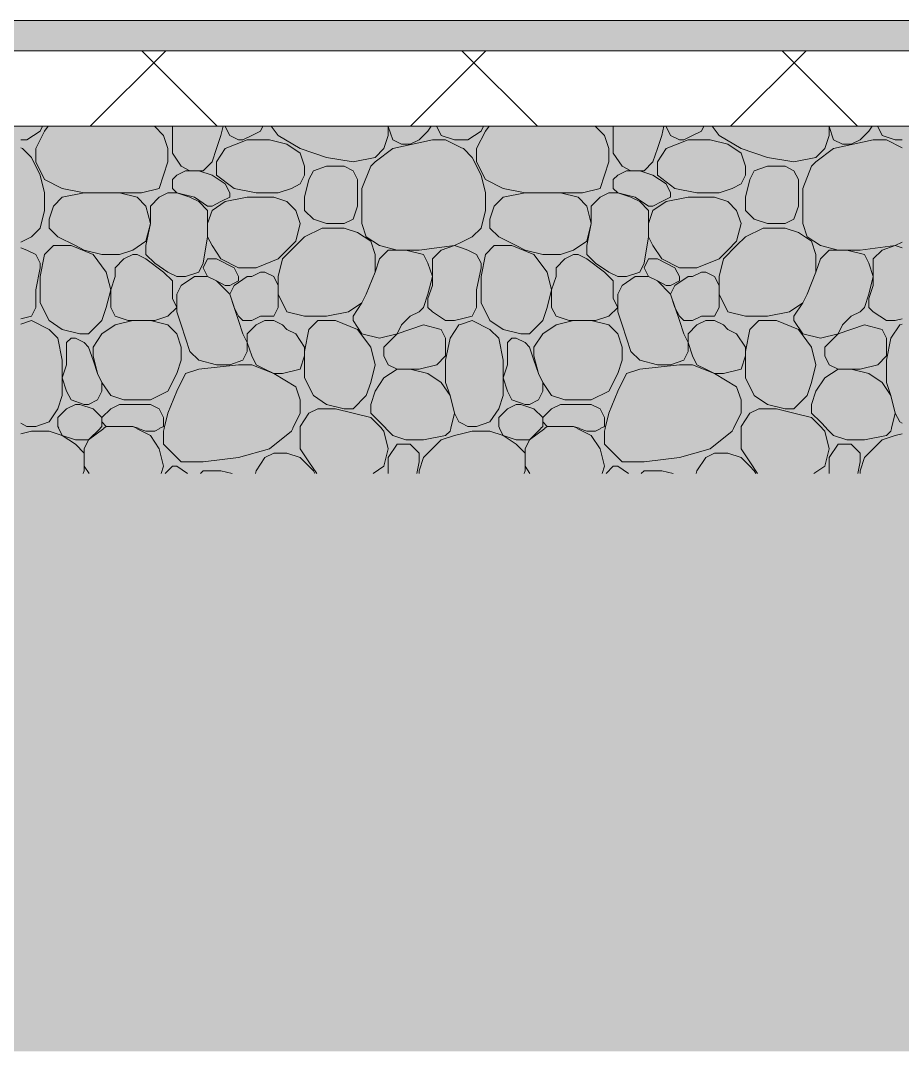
# Model space of a CAD drawing. Header units: metres. Extents: x -0.64 to 0.89, y -0.01 to 0.61.
# Drawn here: x 0.3073 to 0.31899, y 0.44619 to 0.45985 of the extents above; entities that cross this region are included whole.
import ezdxf
from ezdxf.xclip import XClip

# ---------------------------------------------------------------- set-up
doc = ezdxf.new("R2010")
doc.units = ezdxf.units.M
doc.header["$MEASUREMENT"] = 0
doc.header["$XCLIPFRAME"] = 0
for name, color, linetype in [('011_Stift 1.Grau', 7, 'Continuous'), ('030 Bodenaufbauten', 7, 'Continuous'), ('035 Decken', 7, 'Continuous'), ('035 Decken Bauteilschraffuren', 7, 'Continuous'), ('250 Abbildungen _ Grafiken Bauteilschraffuren', 7, 'Continuous'), ('410 Umgebung Bauteilschraffuren', 7, 'Continuous')]:
    doc.layers.add(name, color=color, linetype=linetype)

# ---------------------------------------------------------------- blocks, each defined once
blk = doc.blocks.new('*X21')
at = {"layer": '250 Abbildungen _ Grafiken Bauteilschraffuren', "color": 251, "linetype": 'Continuous', "lineweight": 13, "ltscale": 1000, "true_color": 0x5f5f5f}
for p, q in [((0.30756, 0.458382), (0.307591, 0.458445)), ((0.307665, 0.458445), (0.307618, 0.458382)), ((0.309195, 0.458324), (0.309074, 0.458445)), ((0.309312, 0.458445), (0.309312, 0.458324)), ((0.309954, 0.458324), (0.309985, 0.458445)), ((0.310014, 0.458445), (0.310013, 0.458441)), ((0.310013, 0.458441), (0.310071, 0.458324)), ((0.310511, 0.458445), (0.31048, 0.458382)), ((0.310622, 0.458445), (0.310713, 0.458324)), ((0.312173, 0.458324), (0.312173, 0.458445)), ((0.312173, 0.458445), (0.312173, 0.458441)), ((0.312173, 0.458441), (0.312232, 0.458265)), ((0.312699, 0.458382), (0.312741, 0.458445)), ((0.312817, 0.458445), (0.312816, 0.458441)), ((0.312816, 0.458441), (0.312874, 0.458324)), ((0.313403, 0.458382), (0.313434, 0.458445)), ((0.313508, 0.458445), (0.313461, 0.458382)), ((0.315038, 0.458324), (0.314917, 0.458445)), ((0.315155, 0.458445), (0.315155, 0.458324)), ((0.315797, 0.458324), (0.315827, 0.458445)), ((0.315857, 0.458445), (0.315856, 0.458441)), ((0.315856, 0.458441), (0.315914, 0.458324)), ((0.316354, 0.458445), (0.316323, 0.458382)), ((0.316465, 0.458445), (0.316556, 0.458324)), ((0.318016, 0.458324), (0.318016, 0.458445)), ((0.318016, 0.458445), (0.318016, 0.458441)), ((0.318016, 0.458441), (0.318075, 0.458265)), ((0.318542, 0.458382), (0.318584, 0.458445)), ((0.31866, 0.458445), (0.318659, 0.458441)), ((0.318659, 0.458441), (0.318717, 0.458324)), ((0.307385, 0.458265), (0.30756, 0.458382)), ((0.307501, 0.458149), (0.307618, 0.458382)), ((0.309253, 0.458149), (0.309195, 0.458324)), ((0.309312, 0.458324), (0.309312, 0.45809)), ((0.309896, 0.458149), (0.309954, 0.458324)), ((0.310071, 0.458324), (0.310188, 0.458265)), ((0.310363, 0.458324), (0.310246, 0.458265)), ((0.31048, 0.458382), (0.310363, 0.458324)), ((0.310713, 0.458324), (0.311005, 0.458149)), ((0.312115, 0.458149), (0.312173, 0.458324)), ((0.312582, 0.458265), (0.312699, 0.458382)), ((0.312874, 0.458324), (0.313049, 0.458265)), ((0.313228, 0.458265), (0.313403, 0.458382)), ((0.313344, 0.458149), (0.313461, 0.458382)), ((0.315096, 0.458149), (0.315038, 0.458324)), ((0.315155, 0.458324), (0.315155, 0.45809)), ((0.315739, 0.458149), (0.315797, 0.458324)), ((0.315914, 0.458324), (0.316031, 0.458265)), ((0.316206, 0.458324), (0.316089, 0.458265)), ((0.316323, 0.458382), (0.316206, 0.458324)), ((0.316556, 0.458324), (0.316848, 0.458149)), ((0.317958, 0.458149), (0.318016, 0.458324)), ((0.318425, 0.458265), (0.318542, 0.458382)), ((0.318717, 0.458324), (0.318892, 0.458265)), ((0.307302, 0.458265), (0.307385, 0.458265)), ((0.307326, 0.458149), (0.307302, 0.458161)), ((0.307443, 0.458032), (0.307326, 0.458149)), ((0.307501, 0.457973), (0.307501, 0.458149)), ((0.309253, 0.457973), (0.309253, 0.458149)), ((0.309837, 0.457973), (0.309896, 0.458149)), ((0.310013, 0.458149), (0.309896, 0.457973)), ((0.310305, 0.458265), (0.310013, 0.458149)), ((0.310246, 0.458265), (0.310188, 0.458265)), ((0.310597, 0.458265), (0.310305, 0.458265)), ((0.31083, 0.458207), (0.310597, 0.458265)), ((0.311005, 0.45809), (0.31083, 0.458207)), ((0.311005, 0.458149), (0.311356, 0.458032)), ((0.311998, 0.457973), (0.312232, 0.458149)), ((0.311998, 0.458032), (0.312115, 0.458149)), ((0.312232, 0.458149), (0.312757, 0.458265)), ((0.312232, 0.458265), (0.312349, 0.458207)), ((0.312349, 0.458207), (0.312465, 0.458207)), ((0.312465, 0.458207), (0.312582, 0.458265)), ((0.312757, 0.458265), (0.312933, 0.458265)), ((0.313142, 0.458161), (0.312933, 0.458265)), ((0.313049, 0.458265), (0.313142, 0.458265)), ((0.313145, 0.458265), (0.313228, 0.458265)), ((0.313169, 0.458149), (0.313145, 0.458161)), ((0.313286, 0.458032), (0.313169, 0.458149)), ((0.313344, 0.457973), (0.313344, 0.458149)), ((0.315096, 0.457973), (0.315096, 0.458149)), ((0.31568, 0.457973), (0.315739, 0.458149)), ((0.315856, 0.458149), (0.315739, 0.457973)), ((0.316148, 0.458265), (0.315856, 0.458149)), ((0.316089, 0.458265), (0.316031, 0.458265)), ((0.31644, 0.458265), (0.316148, 0.458265)), ((0.316673, 0.458207), (0.31644, 0.458265)), ((0.316848, 0.45809), (0.316673, 0.458207)), ((0.316848, 0.458149), (0.317199, 0.458032)), ((0.317841, 0.457973), (0.318075, 0.458149)), ((0.317841, 0.458032), (0.317958, 0.458149)), ((0.318075, 0.458149), (0.3186, 0.458265)), ((0.318075, 0.458265), (0.318192, 0.458207)), ((0.318192, 0.458207), (0.318308, 0.458207)), ((0.318308, 0.458207), (0.318425, 0.458265)), ((0.3186, 0.458265), (0.318776, 0.458265)), ((0.318985, 0.458161), (0.318776, 0.458265)), ((0.318892, 0.458265), (0.318985, 0.458265)), ((0.30756, 0.457798), (0.307443, 0.458032)), ((0.309312, 0.45809), (0.309429, 0.457915)), ((0.311064, 0.457915), (0.311005, 0.45809)), ((0.311356, 0.458032), (0.311706, 0.457973)), ((0.311706, 0.457973), (0.311998, 0.458032)), ((0.313403, 0.457798), (0.313286, 0.458032)), ((0.315155, 0.45809), (0.315272, 0.457915)), ((0.316907, 0.457915), (0.316848, 0.45809)), ((0.317199, 0.458032), (0.317549, 0.457973)), ((0.317549, 0.457973), (0.317841, 0.458032)), ((0.307618, 0.45774), (0.307501, 0.457973)), ((0.309195, 0.457798), (0.309253, 0.457973)), ((0.309429, 0.457915), (0.309545, 0.457857)), ((0.309721, 0.457857), (0.309837, 0.457973)), ((0.309896, 0.457973), (0.309896, 0.457798)), ((0.311064, 0.457798), (0.311064, 0.457915)), ((0.311356, 0.457915), (0.311181, 0.457857)), ((0.311589, 0.457915), (0.311356, 0.457915)), ((0.311706, 0.457857), (0.311589, 0.457915)), ((0.311823, 0.457623), (0.31194, 0.457915)), ((0.31194, 0.457915), (0.311998, 0.457973)), ((0.313461, 0.45774), (0.313344, 0.457973)), ((0.315038, 0.457798), (0.315096, 0.457973)), ((0.315272, 0.457915), (0.315388, 0.457857)), ((0.315564, 0.457857), (0.31568, 0.457973)), ((0.315739, 0.457973), (0.315739, 0.457798)), ((0.316907, 0.457798), (0.316907, 0.457915)), ((0.317199, 0.457915), (0.317024, 0.457857)), ((0.317432, 0.457915), (0.317199, 0.457915)), ((0.317549, 0.457857), (0.317432, 0.457915)), ((0.317666, 0.457623), (0.317783, 0.457915)), ((0.317783, 0.457915), (0.317841, 0.457973)), ((0.307618, 0.457565), (0.30756, 0.457798)), ((0.307852, 0.457623), (0.307618, 0.45774)), ((0.309137, 0.457623), (0.309195, 0.457798)), ((0.309312, 0.45774), (0.30937, 0.457798)), ((0.309312, 0.457623), (0.309312, 0.45774)), ((0.30937, 0.457798), (0.309487, 0.457857)), ((0.309487, 0.457857), (0.309662, 0.457857)), ((0.309545, 0.457857), (0.309721, 0.457857)), ((0.309662, 0.457857), (0.309837, 0.457798)), ((0.309837, 0.457798), (0.310013, 0.457681)), ((0.309896, 0.457798), (0.310129, 0.457623)), ((0.311005, 0.457681), (0.311064, 0.457798)), ((0.311064, 0.457506), (0.311122, 0.45774)), ((0.311122, 0.45774), (0.311181, 0.457857)), ((0.311765, 0.45774), (0.311706, 0.457857)), ((0.311765, 0.457389), (0.311765, 0.45774)), ((0.313461, 0.457565), (0.313403, 0.457798)), ((0.313695, 0.457623), (0.313461, 0.45774)), ((0.31498, 0.457623), (0.315038, 0.457798)), ((0.315155, 0.45774), (0.315213, 0.457798)), ((0.315155, 0.457623), (0.315155, 0.45774)), ((0.315213, 0.457798), (0.31533, 0.457857)), ((0.31533, 0.457857), (0.315505, 0.457857)), ((0.315388, 0.457857), (0.315564, 0.457857)), ((0.315505, 0.457857), (0.31568, 0.457798)), ((0.31568, 0.457798), (0.315856, 0.457681)), ((0.315739, 0.457798), (0.315972, 0.457623)), ((0.316848, 0.457681), (0.316907, 0.457798)), ((0.316907, 0.457506), (0.316965, 0.45774)), ((0.316965, 0.45774), (0.317024, 0.457857)), ((0.317608, 0.45774), (0.317549, 0.457857)), ((0.317608, 0.457389), (0.317608, 0.45774)), ((0.308144, 0.457565), (0.307852, 0.457623)), ((0.308903, 0.457565), (0.309137, 0.457623)), ((0.30937, 0.457565), (0.309312, 0.457623)), ((0.310013, 0.457681), (0.310071, 0.457565)), ((0.310129, 0.457623), (0.310421, 0.457565)), ((0.310889, 0.457623), (0.310713, 0.457565)), ((0.311005, 0.457681), (0.310889, 0.457623)), ((0.311823, 0.457389), (0.311823, 0.457623)), ((0.313987, 0.457565), (0.313695, 0.457623)), ((0.314746, 0.457565), (0.31498, 0.457623)), ((0.315213, 0.457565), (0.315155, 0.457623)), ((0.315856, 0.457681), (0.315914, 0.457565)), ((0.315972, 0.457623), (0.316264, 0.457565)), ((0.316732, 0.457623), (0.316556, 0.457565)), ((0.316848, 0.457681), (0.316732, 0.457623)), ((0.317666, 0.457389), (0.317666, 0.457623)), ((0.307618, 0.457331), (0.307618, 0.457565)), ((0.307852, 0.457506), (0.307735, 0.457389)), ((0.308144, 0.457565), (0.307852, 0.457506)), ((0.308494, 0.457565), (0.308144, 0.457565)), ((0.308261, 0.457565), (0.308611, 0.457565)), ((0.308494, 0.457565), (0.308903, 0.457565)), ((0.308611, 0.457565), (0.308845, 0.457506)), ((0.308845, 0.457506), (0.308961, 0.457389)), ((0.309137, 0.457506), (0.30902, 0.457389)), ((0.309253, 0.457565), (0.309137, 0.457506)), ((0.30937, 0.457565), (0.309253, 0.457565)), ((0.309604, 0.457506), (0.30937, 0.457565)), ((0.309545, 0.457506), (0.30937, 0.457565)), ((0.309662, 0.457448), (0.309545, 0.457506)), ((0.309779, 0.457389), (0.309604, 0.457506)), ((0.310071, 0.457506), (0.309954, 0.457448)), ((0.310013, 0.457448), (0.310305, 0.457506)), ((0.310071, 0.457565), (0.310071, 0.457506)), ((0.31048, 0.457506), (0.310305, 0.457506)), ((0.310421, 0.457565), (0.310713, 0.457565)), ((0.31048, 0.457506), (0.310655, 0.457506)), ((0.310655, 0.457506), (0.31083, 0.457448)), ((0.311064, 0.457331), (0.311064, 0.457506)), ((0.313461, 0.457331), (0.313461, 0.457565)), ((0.313695, 0.457506), (0.313578, 0.457389)), ((0.313987, 0.457565), (0.313695, 0.457506)), ((0.314337, 0.457565), (0.313987, 0.457565)), ((0.314104, 0.457565), (0.314454, 0.457565)), ((0.314337, 0.457565), (0.314746, 0.457565)), ((0.314454, 0.457565), (0.314688, 0.457506)), ((0.314688, 0.457506), (0.314804, 0.457389)), ((0.31498, 0.457506), (0.314863, 0.457389)), ((0.315096, 0.457565), (0.31498, 0.457506)), ((0.315213, 0.457565), (0.315096, 0.457565)), ((0.315447, 0.457506), (0.315213, 0.457565)), ((0.315388, 0.457506), (0.315213, 0.457565)), ((0.315505, 0.457448), (0.315388, 0.457506)), ((0.315622, 0.457389), (0.315447, 0.457506)), ((0.315914, 0.457506), (0.315797, 0.457448)), ((0.315856, 0.457448), (0.316148, 0.457506)), ((0.315914, 0.457565), (0.315914, 0.457506)), ((0.316323, 0.457506), (0.316148, 0.457506)), ((0.316264, 0.457565), (0.316556, 0.457565)), ((0.316323, 0.457506), (0.316498, 0.457506)), ((0.316498, 0.457506), (0.316673, 0.457448)), ((0.316907, 0.457331), (0.316907, 0.457506)), ((0.30756, 0.457097), (0.307618, 0.457331)), ((0.307735, 0.457389), (0.307677, 0.457214)), ((0.308961, 0.457389), (0.30902, 0.457156)), ((0.30902, 0.457389), (0.30902, 0.457156)), ((0.309779, 0.457331), (0.309662, 0.457448)), ((0.309837, 0.457389), (0.309779, 0.457389)), ((0.309779, 0.457156), (0.309837, 0.457331)), ((0.309779, 0.457156), (0.309779, 0.457331)), ((0.309837, 0.457331), (0.310013, 0.457448)), ((0.309954, 0.457448), (0.309837, 0.457389)), ((0.31083, 0.457448), (0.310947, 0.457331)), ((0.310947, 0.457331), (0.311005, 0.457156)), ((0.311181, 0.457214), (0.311064, 0.457331)), ((0.311706, 0.457214), (0.311765, 0.457389)), ((0.311823, 0.457156), (0.311823, 0.457389)), ((0.313403, 0.457097), (0.313461, 0.457331)), ((0.313578, 0.457389), (0.31352, 0.457214)), ((0.314804, 0.457389), (0.314863, 0.457156)), ((0.314863, 0.457389), (0.314863, 0.457156)), ((0.315622, 0.457331), (0.315505, 0.457448)), ((0.31568, 0.457389), (0.315622, 0.457389)), ((0.315622, 0.457156), (0.31568, 0.457331)), ((0.315622, 0.457156), (0.315622, 0.457331)), ((0.31568, 0.457331), (0.315856, 0.457448)), ((0.315797, 0.457448), (0.31568, 0.457389)), ((0.316673, 0.457448), (0.31679, 0.457331)), ((0.31679, 0.457331), (0.316848, 0.457156)), ((0.317024, 0.457214), (0.316907, 0.457331)), ((0.317549, 0.457214), (0.317608, 0.457389)), ((0.317666, 0.457156), (0.317666, 0.457389)), ((0.307677, 0.457214), (0.307677, 0.457097)), ((0.311356, 0.457156), (0.311181, 0.457214)), ((0.311706, 0.457214), (0.311589, 0.457156)), ((0.31352, 0.457214), (0.31352, 0.457097)), ((0.317199, 0.457156), (0.317024, 0.457214)), ((0.317549, 0.457214), (0.317432, 0.457156)), ((0.307443, 0.456981), (0.30756, 0.457097)), ((0.307677, 0.457097), (0.307793, 0.456981)), ((0.30902, 0.457156), (0.308961, 0.456864)), ((0.30902, 0.457156), (0.308961, 0.456922)), ((0.309779, 0.456981), (0.309779, 0.457156)), ((0.311005, 0.457156), (0.310947, 0.456922)), ((0.311064, 0.456981), (0.311297, 0.457097)), ((0.311297, 0.457097), (0.311589, 0.457097)), ((0.311589, 0.457156), (0.311356, 0.457156)), ((0.311589, 0.457097), (0.311765, 0.457039)), ((0.311765, 0.457039), (0.31194, 0.456922)), ((0.311881, 0.456981), (0.311823, 0.457156)), ((0.313286, 0.456981), (0.313403, 0.457097)), ((0.31352, 0.457097), (0.313636, 0.456981)), ((0.314863, 0.457156), (0.314804, 0.456864)), ((0.314863, 0.457156), (0.314804, 0.456922)), ((0.315622, 0.456981), (0.315622, 0.457156)), ((0.316848, 0.457156), (0.31679, 0.456922)), ((0.316907, 0.456981), (0.31714, 0.457097)), ((0.31714, 0.457097), (0.317432, 0.457097)), ((0.317432, 0.457156), (0.317199, 0.457156)), ((0.317432, 0.457097), (0.317608, 0.457039)), ((0.317608, 0.457039), (0.317783, 0.456922)), ((0.317724, 0.456981), (0.317666, 0.457156)), ((0.307302, 0.45691), (0.307443, 0.456981)), ((0.307793, 0.456981), (0.308027, 0.456864)), ((0.308961, 0.456922), (0.308786, 0.456805)), ((0.309721, 0.45663), (0.309779, 0.456981)), ((0.309837, 0.456864), (0.309779, 0.456981)), ((0.310947, 0.456922), (0.31083, 0.456805)), ((0.310947, 0.456864), (0.311064, 0.456981)), ((0.312057, 0.456864), (0.311881, 0.456981)), ((0.31194, 0.456922), (0.311998, 0.456747)), ((0.313049, 0.456864), (0.313142, 0.45691)), ((0.313145, 0.45691), (0.313286, 0.456981)), ((0.313636, 0.456981), (0.31387, 0.456864)), ((0.314804, 0.456922), (0.314629, 0.456805)), ((0.315564, 0.45663), (0.315622, 0.456981)), ((0.31568, 0.456864), (0.315622, 0.456981)), ((0.31679, 0.456922), (0.316673, 0.456805)), ((0.31679, 0.456864), (0.316907, 0.456981)), ((0.3179, 0.456864), (0.317724, 0.456981)), ((0.317783, 0.456922), (0.317841, 0.456747)), ((0.318892, 0.456864), (0.318985, 0.45691)), ((0.307385, 0.456805), (0.307302, 0.456833)), ((0.307501, 0.456747), (0.307385, 0.456805)), ((0.307735, 0.456864), (0.307618, 0.456747)), ((0.307969, 0.456864), (0.307735, 0.456864)), ((0.308261, 0.456747), (0.307969, 0.456864)), ((0.308027, 0.456864), (0.308144, 0.456805)), ((0.308377, 0.456747), (0.308144, 0.456805)), ((0.308786, 0.456805), (0.308611, 0.456747)), ((0.308961, 0.456864), (0.308961, 0.456805)), ((0.308961, 0.456805), (0.308961, 0.456747)), ((0.309954, 0.456689), (0.309837, 0.456864)), ((0.31083, 0.456805), (0.310713, 0.456689)), ((0.310772, 0.456689), (0.310947, 0.456864)), ((0.31229, 0.456805), (0.312057, 0.456864)), ((0.312057, 0.456689), (0.312173, 0.456805)), ((0.312173, 0.456805), (0.312407, 0.456805)), ((0.312582, 0.456805), (0.31229, 0.456805)), ((0.312407, 0.456805), (0.312641, 0.456747)), ((0.313049, 0.456864), (0.312582, 0.456805)), ((0.312874, 0.456805), (0.312757, 0.456689)), ((0.313049, 0.456864), (0.312874, 0.456805)), ((0.313142, 0.456833), (0.313049, 0.456864)), ((0.313228, 0.456805), (0.313145, 0.456833)), ((0.313344, 0.456747), (0.313228, 0.456805)), ((0.313578, 0.456864), (0.313461, 0.456747)), ((0.313812, 0.456864), (0.313578, 0.456864)), ((0.314104, 0.456747), (0.313812, 0.456864)), ((0.31387, 0.456864), (0.313987, 0.456805)), ((0.31422, 0.456747), (0.313987, 0.456805)), ((0.314629, 0.456805), (0.314454, 0.456747)), ((0.314804, 0.456864), (0.314804, 0.456805)), ((0.314804, 0.456805), (0.314804, 0.456747)), ((0.315797, 0.456689), (0.31568, 0.456864)), ((0.316673, 0.456805), (0.316556, 0.456689)), ((0.316615, 0.456689), (0.31679, 0.456864)), ((0.318133, 0.456805), (0.3179, 0.456864)), ((0.3179, 0.456689), (0.318016, 0.456805)), ((0.318016, 0.456805), (0.31825, 0.456805)), ((0.318425, 0.456805), (0.318133, 0.456805)), ((0.31825, 0.456805), (0.318484, 0.456747)), ((0.318892, 0.456864), (0.318425, 0.456805)), ((0.318717, 0.456805), (0.3186, 0.456689)), ((0.318892, 0.456864), (0.318717, 0.456805)), ((0.318985, 0.456833), (0.318892, 0.456864)), ((0.30756, 0.45663), (0.307501, 0.456747)), ((0.307618, 0.456747), (0.30756, 0.456455)), ((0.30756, 0.456572), (0.30756, 0.45663)), ((0.308436, 0.456513), (0.308261, 0.456747)), ((0.308611, 0.456747), (0.308377, 0.456747)), ((0.308553, 0.456572), (0.308669, 0.456689)), ((0.308669, 0.456689), (0.308786, 0.456747)), ((0.308786, 0.456747), (0.308845, 0.456747)), ((0.308845, 0.456747), (0.308961, 0.456689)), ((0.308961, 0.456747), (0.309078, 0.45663)), ((0.308961, 0.456689), (0.309195, 0.456513)), ((0.309078, 0.45663), (0.309253, 0.456513)), ((0.309662, 0.456513), (0.309721, 0.45663)), ((0.309779, 0.456689), (0.309721, 0.456572)), ((0.309896, 0.456689), (0.309779, 0.456689)), ((0.310129, 0.456572), (0.309896, 0.456689)), ((0.310188, 0.456572), (0.309954, 0.456689)), ((0.310713, 0.456689), (0.310421, 0.456572)), ((0.310713, 0.456455), (0.310772, 0.456689)), ((0.311998, 0.456747), (0.311998, 0.456513)), ((0.311998, 0.456513), (0.312057, 0.456689)), ((0.312641, 0.456747), (0.312699, 0.45663)), ((0.312699, 0.45663), (0.312757, 0.456455)), ((0.312757, 0.456689), (0.312757, 0.456572)), ((0.313403, 0.45663), (0.313344, 0.456747)), ((0.313461, 0.456747), (0.313403, 0.456455)), ((0.313403, 0.456572), (0.313403, 0.45663)), ((0.314279, 0.456513), (0.314104, 0.456747)), ((0.314454, 0.456747), (0.31422, 0.456747)), ((0.314396, 0.456572), (0.314512, 0.456689)), ((0.314512, 0.456689), (0.314629, 0.456747)), ((0.314629, 0.456747), (0.314688, 0.456747)), ((0.314688, 0.456747), (0.314804, 0.456689)), ((0.314804, 0.456747), (0.314921, 0.45663)), ((0.314804, 0.456689), (0.315038, 0.456513)), ((0.314921, 0.45663), (0.315096, 0.456513)), ((0.315505, 0.456513), (0.315564, 0.45663)), ((0.315622, 0.456689), (0.315564, 0.456572)), ((0.315739, 0.456689), (0.315622, 0.456689)), ((0.315972, 0.456572), (0.315739, 0.456689)), ((0.316031, 0.456572), (0.315797, 0.456689)), ((0.316556, 0.456689), (0.316264, 0.456572)), ((0.316556, 0.456455), (0.316615, 0.456689)), ((0.317841, 0.456747), (0.317841, 0.456513)), ((0.317841, 0.456513), (0.3179, 0.456689)), ((0.318484, 0.456747), (0.318542, 0.45663)), ((0.318542, 0.45663), (0.3186, 0.456455)), ((0.3186, 0.456689), (0.3186, 0.456572)), ((0.307501, 0.45628), (0.30756, 0.456572)), ((0.308494, 0.45628), (0.308436, 0.456513)), ((0.308553, 0.456455), (0.308553, 0.456572)), ((0.309195, 0.456513), (0.309312, 0.456397)), ((0.309253, 0.456513), (0.30937, 0.456455)), ((0.309487, 0.456455), (0.309662, 0.456513)), ((0.309721, 0.456572), (0.309779, 0.456455)), ((0.310188, 0.456455), (0.310129, 0.456572)), ((0.310421, 0.456572), (0.310188, 0.456572)), ((0.310363, 0.456455), (0.31048, 0.456513)), ((0.310538, 0.456513), (0.31048, 0.456513)), ((0.310655, 0.456455), (0.310538, 0.456513)), ((0.311998, 0.456513), (0.311881, 0.456221)), ((0.312757, 0.456572), (0.312757, 0.456338)), ((0.313344, 0.45628), (0.313403, 0.456572)), ((0.314337, 0.45628), (0.314279, 0.456513)), ((0.314396, 0.456455), (0.314396, 0.456572)), ((0.315038, 0.456513), (0.315155, 0.456397)), ((0.315096, 0.456513), (0.315213, 0.456455)), ((0.31533, 0.456455), (0.315505, 0.456513)), ((0.315564, 0.456572), (0.315622, 0.456455)), ((0.316031, 0.456455), (0.315972, 0.456572)), ((0.316264, 0.456572), (0.316031, 0.456572)), ((0.316206, 0.456455), (0.316323, 0.456513)), ((0.316381, 0.456513), (0.316323, 0.456513)), ((0.316498, 0.456455), (0.316381, 0.456513)), ((0.317841, 0.456513), (0.317724, 0.456221)), ((0.3186, 0.456572), (0.3186, 0.456338)), ((0.30756, 0.456455), (0.30756, 0.456105)), ((0.308494, 0.45628), (0.308553, 0.456455)), ((0.309312, 0.456397), (0.309312, 0.456163)), ((0.30937, 0.456455), (0.309487, 0.456455)), ((0.309429, 0.456338), (0.309604, 0.456455)), ((0.309604, 0.456455), (0.309779, 0.456455)), ((0.309779, 0.456455), (0.309896, 0.456397)), ((0.309779, 0.456455), (0.309896, 0.456397)), ((0.309896, 0.456397), (0.310013, 0.456338)), ((0.309896, 0.456397), (0.310071, 0.456221)), ((0.310071, 0.456338), (0.310188, 0.456397)), ((0.310129, 0.456338), (0.310305, 0.456455)), ((0.310188, 0.456397), (0.310188, 0.456455)), ((0.310305, 0.456455), (0.310363, 0.456455)), ((0.310713, 0.456338), (0.310655, 0.456455)), ((0.310713, 0.456221), (0.310713, 0.456455)), ((0.312757, 0.456455), (0.312699, 0.456221)), ((0.313403, 0.456455), (0.313403, 0.456105)), ((0.314337, 0.45628), (0.314396, 0.456455)), ((0.315155, 0.456397), (0.315155, 0.456163)), ((0.315213, 0.456455), (0.31533, 0.456455)), ((0.315272, 0.456338), (0.315447, 0.456455)), ((0.315447, 0.456455), (0.315622, 0.456455)), ((0.315622, 0.456455), (0.315739, 0.456397)), ((0.315622, 0.456455), (0.315739, 0.456397)), ((0.315739, 0.456397), (0.315856, 0.456338)), ((0.315739, 0.456397), (0.315914, 0.456221)), ((0.315914, 0.456338), (0.316031, 0.456397)), ((0.315972, 0.456338), (0.316148, 0.456455)), ((0.316031, 0.456397), (0.316031, 0.456455)), ((0.316148, 0.456455), (0.316206, 0.456455)), ((0.316556, 0.456338), (0.316498, 0.456455)), ((0.316556, 0.456221), (0.316556, 0.456455)), ((0.3186, 0.456455), (0.318542, 0.456221)), ((0.307501, 0.456046), (0.307501, 0.45628)), ((0.308436, 0.456046), (0.308494, 0.45628)), ((0.308494, 0.456046), (0.308494, 0.45628)), ((0.30937, 0.456221), (0.309429, 0.456338)), ((0.30937, 0.455988), (0.30937, 0.456221)), ((0.310013, 0.456338), (0.310071, 0.456338)), ((0.310071, 0.456221), (0.310129, 0.456338)), ((0.310071, 0.456221), (0.310188, 0.455871)), ((0.310129, 0.456046), (0.310071, 0.456221)), ((0.310713, 0.456221), (0.310713, 0.456338)), ((0.310713, 0.456046), (0.310713, 0.456221)), ((0.31083, 0.455988), (0.310713, 0.456221)), ((0.311881, 0.456221), (0.311823, 0.456105)), ((0.312641, 0.456046), (0.312699, 0.456221)), ((0.312757, 0.456338), (0.312699, 0.456163)), ((0.313344, 0.456046), (0.313344, 0.45628)), ((0.314279, 0.456046), (0.314337, 0.45628)), ((0.314337, 0.456046), (0.314337, 0.45628)), ((0.315213, 0.456221), (0.315272, 0.456338)), ((0.315213, 0.455988), (0.315213, 0.456221)), ((0.315856, 0.456338), (0.315914, 0.456338)), ((0.315914, 0.456221), (0.315972, 0.456338)), ((0.315914, 0.456221), (0.316031, 0.455871)), ((0.315972, 0.456046), (0.315914, 0.456221)), ((0.316556, 0.456221), (0.316556, 0.456338)), ((0.316556, 0.456046), (0.316556, 0.456221)), ((0.316673, 0.455988), (0.316556, 0.456221)), ((0.317724, 0.456221), (0.317666, 0.456105)), ((0.318484, 0.456046), (0.318542, 0.456221)), ((0.3186, 0.456338), (0.318542, 0.456163)), ((0.30756, 0.456105), (0.307677, 0.455871)), ((0.309312, 0.456163), (0.30937, 0.456046)), ((0.311823, 0.456105), (0.311648, 0.455988)), ((0.311706, 0.455929), (0.311823, 0.456105)), ((0.312699, 0.456163), (0.312699, 0.456046)), ((0.313403, 0.456105), (0.31352, 0.455871)), ((0.315155, 0.456163), (0.315213, 0.456046)), ((0.317666, 0.456105), (0.317491, 0.455988)), ((0.317549, 0.455929), (0.317666, 0.456105)), ((0.318542, 0.456163), (0.318542, 0.456046)), ((0.307443, 0.455929), (0.307501, 0.456046)), ((0.308377, 0.455871), (0.308436, 0.456046)), ((0.308553, 0.455929), (0.308494, 0.456046)), ((0.30937, 0.456046), (0.309253, 0.455929)), ((0.309429, 0.455813), (0.30937, 0.455988)), ((0.310188, 0.455929), (0.310129, 0.456046)), ((0.310655, 0.455929), (0.310713, 0.456046)), ((0.311064, 0.455929), (0.31083, 0.455988)), ((0.311648, 0.455988), (0.311356, 0.455929)), ((0.312582, 0.455988), (0.312465, 0.455929)), ((0.312641, 0.456046), (0.312582, 0.455988)), ((0.312699, 0.456046), (0.312757, 0.455988)), ((0.312757, 0.455988), (0.312933, 0.455871)), ((0.313286, 0.455929), (0.313344, 0.456046)), ((0.31422, 0.455871), (0.314279, 0.456046)), ((0.314396, 0.455929), (0.314337, 0.456046)), ((0.315213, 0.456046), (0.315096, 0.455929)), ((0.315272, 0.455813), (0.315213, 0.455988)), ((0.316031, 0.455929), (0.315972, 0.456046)), ((0.316498, 0.455929), (0.316556, 0.456046)), ((0.316907, 0.455929), (0.316673, 0.455988)), ((0.317491, 0.455988), (0.317199, 0.455929)), ((0.318425, 0.455988), (0.318308, 0.455929)), ((0.318484, 0.456046), (0.318425, 0.455988)), ((0.318542, 0.456046), (0.3186, 0.455988)), ((0.3186, 0.455988), (0.318776, 0.455871)), ((0.307302, 0.455894), (0.307443, 0.455929)), ((0.307302, 0.455824), (0.307443, 0.455871)), ((0.307677, 0.455754), (0.307443, 0.455871)), ((0.307677, 0.455871), (0.307852, 0.455754)), ((0.308202, 0.455696), (0.308377, 0.455871)), ((0.308553, 0.455813), (0.308377, 0.455696)), ((0.308728, 0.455871), (0.308553, 0.455929)), ((0.308553, 0.455813), (0.308786, 0.455871)), ((0.308961, 0.455871), (0.308728, 0.455871)), ((0.308786, 0.455871), (0.30902, 0.455871)), ((0.309078, 0.455871), (0.308961, 0.455871)), ((0.30902, 0.455871), (0.309253, 0.455813)), ((0.309253, 0.455929), (0.309078, 0.455871)), ((0.309253, 0.455813), (0.30937, 0.455696)), ((0.309487, 0.455637), (0.309429, 0.455813)), ((0.310246, 0.455871), (0.310188, 0.455929)), ((0.310188, 0.455871), (0.310246, 0.455696)), ((0.310305, 0.455871), (0.310246, 0.455871)), ((0.310363, 0.455871), (0.310305, 0.455871)), ((0.310421, 0.455813), (0.310305, 0.455696)), ((0.31048, 0.455929), (0.310363, 0.455871)), ((0.310538, 0.455871), (0.310421, 0.455813)), ((0.310655, 0.455929), (0.31048, 0.455929)), ((0.310655, 0.455871), (0.310538, 0.455871)), ((0.310772, 0.455813), (0.310655, 0.455871)), ((0.31083, 0.455754), (0.310772, 0.455813)), ((0.311356, 0.455929), (0.311064, 0.455929)), ((0.311122, 0.455929), (0.311356, 0.455929)), ((0.311239, 0.455871), (0.311122, 0.455754)), ((0.311473, 0.455871), (0.311239, 0.455871)), ((0.311765, 0.455754), (0.311473, 0.455871)), ((0.311706, 0.455871), (0.311706, 0.455929)), ((0.311706, 0.455871), (0.311823, 0.455696)), ((0.312349, 0.455813), (0.31229, 0.455696)), ((0.312641, 0.455813), (0.31229, 0.455696)), ((0.312465, 0.455929), (0.312349, 0.455813)), ((0.312874, 0.455754), (0.312641, 0.455813)), ((0.312933, 0.455871), (0.313049, 0.455871)), ((0.312991, 0.455637), (0.313108, 0.455813)), ((0.313049, 0.455871), (0.313142, 0.455894)), ((0.313108, 0.455813), (0.313142, 0.455824)), ((0.313145, 0.455894), (0.313286, 0.455929)), ((0.313145, 0.455824), (0.313286, 0.455871)), ((0.31352, 0.455754), (0.313286, 0.455871)), ((0.31352, 0.455871), (0.313695, 0.455754)), ((0.314045, 0.455696), (0.31422, 0.455871)), ((0.314396, 0.455813), (0.31422, 0.455696)), ((0.314571, 0.455871), (0.314396, 0.455929)), ((0.314396, 0.455813), (0.314629, 0.455871)), ((0.314804, 0.455871), (0.314571, 0.455871)), ((0.314629, 0.455871), (0.314863, 0.455871)), ((0.314921, 0.455871), (0.314804, 0.455871)), ((0.314863, 0.455871), (0.315096, 0.455813)), ((0.315096, 0.455929), (0.314921, 0.455871)), ((0.315096, 0.455813), (0.315213, 0.455696)), ((0.31533, 0.455637), (0.315272, 0.455813)), ((0.316089, 0.455871), (0.316031, 0.455929)), ((0.316031, 0.455871), (0.316089, 0.455696)), ((0.316148, 0.455871), (0.316089, 0.455871)), ((0.316206, 0.455871), (0.316148, 0.455871)), ((0.316264, 0.455813), (0.316148, 0.455696)), ((0.316323, 0.455929), (0.316206, 0.455871)), ((0.316381, 0.455871), (0.316264, 0.455813)), ((0.316498, 0.455929), (0.316323, 0.455929)), ((0.316498, 0.455871), (0.316381, 0.455871)), ((0.316615, 0.455813), (0.316498, 0.455871)), ((0.316673, 0.455754), (0.316615, 0.455813)), ((0.317199, 0.455929), (0.316907, 0.455929)), ((0.316965, 0.455929), (0.317199, 0.455929)), ((0.317082, 0.455871), (0.316965, 0.455754)), ((0.317316, 0.455871), (0.317082, 0.455871)), ((0.317608, 0.455754), (0.317316, 0.455871)), ((0.317549, 0.455871), (0.317549, 0.455929)), ((0.317549, 0.455871), (0.317666, 0.455696)), ((0.318192, 0.455813), (0.318133, 0.455696)), ((0.318484, 0.455813), (0.318133, 0.455696)), ((0.318308, 0.455929), (0.318192, 0.455813)), ((0.318717, 0.455754), (0.318484, 0.455813)), ((0.318776, 0.455871), (0.318892, 0.455871)), ((0.318834, 0.455637), (0.318951, 0.455813)), ((0.318892, 0.455871), (0.318985, 0.455894)), ((0.318951, 0.455813), (0.318985, 0.455824)), ((0.307793, 0.455637), (0.307677, 0.455754)), ((0.307852, 0.455754), (0.308085, 0.455696)), ((0.308085, 0.455696), (0.308144, 0.455696)), ((0.308144, 0.455696), (0.308202, 0.455696)), ((0.308377, 0.455696), (0.308261, 0.455521)), ((0.30937, 0.455696), (0.309429, 0.455521)), ((0.310246, 0.455696), (0.310305, 0.455579)), ((0.310305, 0.455696), (0.310305, 0.455579)), ((0.310947, 0.455696), (0.31083, 0.455754)), ((0.311064, 0.455521), (0.310947, 0.455696)), ((0.311122, 0.455754), (0.311064, 0.455462)), ((0.31194, 0.455521), (0.311765, 0.455754)), ((0.311823, 0.455696), (0.312057, 0.455637)), ((0.312057, 0.455637), (0.31229, 0.455696)), ((0.31229, 0.455696), (0.312115, 0.455521)), ((0.312933, 0.455637), (0.312874, 0.455754)), ((0.313636, 0.455637), (0.31352, 0.455754)), ((0.313695, 0.455754), (0.313928, 0.455696)), ((0.313928, 0.455696), (0.313987, 0.455696)), ((0.313987, 0.455696), (0.314045, 0.455696)), ((0.31422, 0.455696), (0.314104, 0.455521)), ((0.315213, 0.455696), (0.315272, 0.455521)), ((0.316089, 0.455696), (0.316148, 0.455579)), ((0.316148, 0.455696), (0.316148, 0.455579)), ((0.31679, 0.455696), (0.316673, 0.455754)), ((0.316907, 0.455521), (0.31679, 0.455696)), ((0.316965, 0.455754), (0.316907, 0.455462)), ((0.317783, 0.455521), (0.317608, 0.455754)), ((0.317666, 0.455696), (0.3179, 0.455637)), ((0.3179, 0.455637), (0.318133, 0.455696)), ((0.318133, 0.455696), (0.317958, 0.455521)), ((0.318776, 0.455637), (0.318717, 0.455754)), ((0.307852, 0.455345), (0.307793, 0.455637)), ((0.307969, 0.455637), (0.30791, 0.455579)), ((0.30791, 0.455579), (0.30791, 0.455287)), ((0.308027, 0.455637), (0.307969, 0.455637)), ((0.308144, 0.455579), (0.308027, 0.455637)), ((0.308202, 0.455521), (0.308144, 0.455579)), ((0.309545, 0.455462), (0.309487, 0.455637)), ((0.310305, 0.455579), (0.310305, 0.455462)), ((0.310305, 0.455579), (0.310363, 0.455404)), ((0.312933, 0.455404), (0.312933, 0.455637)), ((0.312933, 0.455345), (0.312991, 0.455637)), ((0.313695, 0.455345), (0.313636, 0.455637)), ((0.313812, 0.455637), (0.313753, 0.455579)), ((0.313753, 0.455579), (0.313753, 0.455287)), ((0.31387, 0.455637), (0.313812, 0.455637)), ((0.313987, 0.455579), (0.31387, 0.455637)), ((0.314045, 0.455521), (0.313987, 0.455579)), ((0.315388, 0.455462), (0.31533, 0.455637)), ((0.316148, 0.455579), (0.316148, 0.455462)), ((0.316148, 0.455579), (0.316206, 0.455404)), ((0.318776, 0.455404), (0.318776, 0.455637)), ((0.318776, 0.455345), (0.318834, 0.455637)), ((0.308261, 0.455345), (0.308202, 0.455521)), ((0.308261, 0.455521), (0.308261, 0.455404)), ((0.308261, 0.455404), (0.308319, 0.45517)), ((0.309429, 0.455521), (0.309429, 0.455345)), ((0.309662, 0.455345), (0.309545, 0.455462)), ((0.310305, 0.455462), (0.310246, 0.455345)), ((0.310363, 0.455404), (0.310421, 0.455287)), ((0.311005, 0.455229), (0.311064, 0.455404)), ((0.311064, 0.455404), (0.311064, 0.455521)), ((0.311064, 0.455462), (0.311064, 0.455112)), ((0.311998, 0.455287), (0.31194, 0.455521)), ((0.312115, 0.455521), (0.312115, 0.455404)), ((0.312115, 0.455404), (0.312173, 0.455287)), ((0.312816, 0.455287), (0.312933, 0.455404)), ((0.314104, 0.455345), (0.314045, 0.455521)), ((0.314104, 0.455521), (0.314104, 0.455404)), ((0.314104, 0.455404), (0.314162, 0.45517)), ((0.315272, 0.455521), (0.315272, 0.455345)), ((0.315505, 0.455345), (0.315388, 0.455462)), ((0.316148, 0.455462), (0.316089, 0.455345)), ((0.316206, 0.455404), (0.316264, 0.455287)), ((0.316848, 0.455229), (0.316907, 0.455404)), ((0.316907, 0.455404), (0.316907, 0.455521)), ((0.316907, 0.455462), (0.316907, 0.455112)), ((0.317841, 0.455287), (0.317783, 0.455521)), ((0.317958, 0.455521), (0.317958, 0.455404)), ((0.317958, 0.455404), (0.318016, 0.455287)), ((0.318659, 0.455287), (0.318776, 0.455404)), ((0.307852, 0.455053), (0.307852, 0.455345)), ((0.30791, 0.455287), (0.307852, 0.455112)), ((0.308319, 0.45517), (0.308261, 0.455345)), ((0.309429, 0.455345), (0.30937, 0.45517)), ((0.309896, 0.455287), (0.309662, 0.455345)), ((0.309662, 0.455229), (0.310188, 0.455287)), ((0.310071, 0.455287), (0.309896, 0.455287)), ((0.310246, 0.455345), (0.310071, 0.455287)), ((0.310188, 0.455287), (0.310363, 0.455287)), ((0.310363, 0.455287), (0.310655, 0.45517)), ((0.310421, 0.455287), (0.310538, 0.455229)), ((0.31194, 0.455053), (0.311998, 0.455287)), ((0.312173, 0.455287), (0.31229, 0.455229)), ((0.312582, 0.455229), (0.312816, 0.455287)), ((0.312933, 0.455053), (0.312933, 0.455345)), ((0.313695, 0.455053), (0.313695, 0.455345)), ((0.313753, 0.455287), (0.313695, 0.455112)), ((0.314162, 0.45517), (0.314104, 0.455345)), ((0.315272, 0.455345), (0.315213, 0.45517)), ((0.315739, 0.455287), (0.315505, 0.455345)), ((0.315505, 0.455229), (0.316031, 0.455287)), ((0.315914, 0.455287), (0.315739, 0.455287)), ((0.316089, 0.455345), (0.315914, 0.455287)), ((0.316031, 0.455287), (0.316206, 0.455287)), ((0.316206, 0.455287), (0.316498, 0.45517)), ((0.316264, 0.455287), (0.316381, 0.455229)), ((0.317783, 0.455053), (0.317841, 0.455287)), ((0.318016, 0.455287), (0.318133, 0.455229)), ((0.318425, 0.455229), (0.318659, 0.455287)), ((0.318776, 0.455053), (0.318776, 0.455345)), ((0.308319, 0.45517), (0.308377, 0.455053)), ((0.30937, 0.45517), (0.309253, 0.454937)), ((0.30937, 0.454937), (0.309487, 0.45517)), ((0.309487, 0.45517), (0.309662, 0.455229)), ((0.310538, 0.455229), (0.310655, 0.45517)), ((0.310655, 0.45517), (0.310772, 0.45517)), ((0.310655, 0.45517), (0.310947, 0.454995)), ((0.310772, 0.45517), (0.311005, 0.455229)), ((0.31229, 0.455229), (0.312115, 0.455112)), ((0.31229, 0.455229), (0.312582, 0.455229)), ((0.312465, 0.455229), (0.31229, 0.455229)), ((0.312699, 0.45517), (0.312465, 0.455229)), ((0.312874, 0.455053), (0.312699, 0.45517)), ((0.314162, 0.45517), (0.31422, 0.455053)), ((0.315213, 0.45517), (0.315096, 0.454937)), ((0.315213, 0.454937), (0.31533, 0.45517)), ((0.31533, 0.45517), (0.315505, 0.455229)), ((0.316381, 0.455229), (0.316498, 0.45517)), ((0.316498, 0.45517), (0.316615, 0.45517)), ((0.316498, 0.45517), (0.31679, 0.454995)), ((0.316615, 0.45517), (0.316848, 0.455229)), ((0.318133, 0.455229), (0.317958, 0.455112)), ((0.318133, 0.455229), (0.318425, 0.455229)), ((0.318308, 0.455229), (0.318133, 0.455229)), ((0.318542, 0.45517), (0.318308, 0.455229)), ((0.318717, 0.455053), (0.318542, 0.45517)), ((0.307852, 0.455112), (0.30791, 0.454937)), ((0.307852, 0.454878), (0.307852, 0.455053)), ((0.308377, 0.455053), (0.308494, 0.454878)), ((0.308377, 0.454937), (0.308377, 0.455053)), ((0.310947, 0.454995), (0.311005, 0.45482)), ((0.311064, 0.455112), (0.311181, 0.454878)), ((0.311881, 0.454878), (0.31194, 0.455053)), ((0.312115, 0.455112), (0.311998, 0.454937)), ((0.312991, 0.454878), (0.312874, 0.455053)), ((0.312991, 0.454878), (0.312933, 0.455053)), ((0.313695, 0.455112), (0.313753, 0.454937)), ((0.313695, 0.454878), (0.313695, 0.455053)), ((0.31422, 0.455053), (0.314337, 0.454878)), ((0.31422, 0.454937), (0.31422, 0.455053)), ((0.31679, 0.454995), (0.316848, 0.45482)), ((0.316907, 0.455112), (0.317024, 0.454878)), ((0.317724, 0.454878), (0.317783, 0.455053)), ((0.317958, 0.455112), (0.317841, 0.454937)), ((0.318834, 0.454878), (0.318717, 0.455053)), ((0.318834, 0.454878), (0.318776, 0.455053)), ((0.307793, 0.454703), (0.307852, 0.454878)), ((0.30791, 0.454937), (0.307969, 0.45482)), ((0.308319, 0.45482), (0.308377, 0.454937)), ((0.308494, 0.454878), (0.308669, 0.45482)), ((0.309253, 0.454937), (0.30902, 0.45482)), ((0.309253, 0.454645), (0.30937, 0.454937)), ((0.311181, 0.454878), (0.311356, 0.454761)), ((0.311706, 0.454703), (0.311881, 0.454878)), ((0.311998, 0.454937), (0.31194, 0.454761)), ((0.313049, 0.454645), (0.312991, 0.454878)), ((0.313636, 0.454703), (0.313695, 0.454878)), ((0.313753, 0.454937), (0.313812, 0.45482)), ((0.314162, 0.45482), (0.31422, 0.454937)), ((0.314337, 0.454878), (0.314512, 0.45482)), ((0.315096, 0.454937), (0.314863, 0.45482)), ((0.315096, 0.454645), (0.315213, 0.454937)), ((0.317024, 0.454878), (0.317199, 0.454761)), ((0.317549, 0.454703), (0.317724, 0.454878)), ((0.317841, 0.454937), (0.317783, 0.454761)), ((0.318892, 0.454645), (0.318834, 0.454878)), ((0.30791, 0.454703), (0.308027, 0.454761)), ((0.307969, 0.45482), (0.308144, 0.454761)), ((0.308027, 0.454761), (0.308085, 0.454761)), ((0.308085, 0.454761), (0.308261, 0.454703)), ((0.308144, 0.454761), (0.308202, 0.454761)), ((0.308202, 0.454761), (0.308319, 0.45482)), ((0.308494, 0.454703), (0.308611, 0.454761)), ((0.308611, 0.454761), (0.308845, 0.454761)), ((0.308669, 0.45482), (0.30902, 0.45482)), ((0.308845, 0.454761), (0.30902, 0.454761)), ((0.30902, 0.454761), (0.309137, 0.454703)), ((0.311005, 0.45482), (0.311005, 0.454645)), ((0.311356, 0.454761), (0.311589, 0.454703)), ((0.31194, 0.454761), (0.31194, 0.454645)), ((0.313753, 0.454703), (0.31387, 0.454761)), ((0.313812, 0.45482), (0.313987, 0.454761)), ((0.31387, 0.454761), (0.313928, 0.454761)), ((0.313928, 0.454761), (0.314104, 0.454703)), ((0.313987, 0.454761), (0.314045, 0.454761)), ((0.314045, 0.454761), (0.314162, 0.45482)), ((0.314337, 0.454703), (0.314454, 0.454761)), ((0.314454, 0.454761), (0.314688, 0.454761)), ((0.314512, 0.45482), (0.314863, 0.45482)), ((0.314688, 0.454761), (0.314863, 0.454761)), ((0.314863, 0.454761), (0.31498, 0.454703)), ((0.316848, 0.45482), (0.316848, 0.454645)), ((0.317199, 0.454761), (0.317432, 0.454703)), ((0.317783, 0.454761), (0.317783, 0.454645)), ((0.307677, 0.454528), (0.307793, 0.454703)), ((0.307793, 0.454586), (0.30791, 0.454703)), ((0.307793, 0.454469), (0.307793, 0.454586)), ((0.308261, 0.454703), (0.308377, 0.454586)), ((0.308377, 0.454586), (0.308494, 0.454703)), ((0.308377, 0.454586), (0.308377, 0.454469)), ((0.309137, 0.454703), (0.309195, 0.454586)), ((0.309195, 0.454586), (0.309195, 0.454469)), ((0.309204, 0.454445), (0.309253, 0.454645)), ((0.311005, 0.454645), (0.310906, 0.454445)), ((0.311122, 0.454645), (0.311005, 0.454469)), ((0.311239, 0.454703), (0.311122, 0.454645)), ((0.311473, 0.454703), (0.311239, 0.454703)), ((0.311706, 0.454645), (0.311473, 0.454703)), ((0.311589, 0.454703), (0.311648, 0.454703)), ((0.311648, 0.454703), (0.311706, 0.454703)), ((0.311706, 0.454645), (0.31194, 0.454586)), ((0.31194, 0.454645), (0.312057, 0.454528)), ((0.31194, 0.454586), (0.312081, 0.454445)), ((0.313, 0.454445), (0.313049, 0.454645)), ((0.313049, 0.454645), (0.313108, 0.454528)), ((0.31352, 0.454528), (0.313636, 0.454703)), ((0.313636, 0.454586), (0.313753, 0.454703)), ((0.313636, 0.454469), (0.313636, 0.454586)), ((0.314104, 0.454703), (0.31422, 0.454586)), ((0.31422, 0.454586), (0.314337, 0.454703)), ((0.31422, 0.454586), (0.31422, 0.454469)), ((0.31498, 0.454703), (0.315038, 0.454586)), ((0.315038, 0.454586), (0.315038, 0.454469)), ((0.315046, 0.454445), (0.315096, 0.454645)), ((0.316848, 0.454645), (0.316749, 0.454445)), ((0.316965, 0.454645), (0.316848, 0.454469)), ((0.317082, 0.454703), (0.316965, 0.454645)), ((0.317316, 0.454703), (0.317082, 0.454703)), ((0.317549, 0.454645), (0.317316, 0.454703)), ((0.317432, 0.454703), (0.317491, 0.454703)), ((0.317491, 0.454703), (0.317549, 0.454703)), ((0.317549, 0.454645), (0.317783, 0.454586)), ((0.317783, 0.454645), (0.3179, 0.454528)), ((0.317783, 0.454586), (0.317924, 0.454445)), ((0.318842, 0.454445), (0.318892, 0.454645)), ((0.318892, 0.454645), (0.318951, 0.454528)), ((0.307302, 0.454511), (0.307385, 0.454469)), ((0.307385, 0.454469), (0.307501, 0.454469)), ((0.307501, 0.454469), (0.307677, 0.454528)), ((0.307806, 0.454445), (0.307793, 0.454469)), ((0.308377, 0.454469), (0.308353, 0.454445)), ((0.308436, 0.454469), (0.308377, 0.454528)), ((0.308436, 0.454469), (0.308403, 0.454445)), ((0.308786, 0.454469), (0.308436, 0.454469)), ((0.308786, 0.454469), (0.308436, 0.454469)), ((0.308835, 0.454445), (0.308786, 0.454469)), ((0.308859, 0.454445), (0.308786, 0.454469)), ((0.309195, 0.454469), (0.309146, 0.454445)), ((0.311005, 0.454469), (0.311005, 0.454445)), ((0.312057, 0.454528), (0.312139, 0.454445)), ((0.313108, 0.454528), (0.313142, 0.454511)), ((0.313145, 0.454511), (0.313228, 0.454469)), ((0.313228, 0.454469), (0.313344, 0.454469)), ((0.313344, 0.454469), (0.31352, 0.454528)), ((0.313648, 0.454445), (0.313636, 0.454469)), ((0.31422, 0.454469), (0.314196, 0.454445)), ((0.314279, 0.454469), (0.31422, 0.454528)), ((0.314279, 0.454469), (0.314246, 0.454445)), ((0.314629, 0.454469), (0.314279, 0.454469)), ((0.314629, 0.454469), (0.314279, 0.454469)), ((0.314678, 0.454445), (0.314629, 0.454469)), ((0.314702, 0.454445), (0.314629, 0.454469)), ((0.315038, 0.454469), (0.314989, 0.454445)), ((0.316848, 0.454469), (0.316848, 0.454445)), ((0.3179, 0.454528), (0.317982, 0.454445)), ((0.318951, 0.454528), (0.318985, 0.454511)), ((0.307443, 0.454408), (0.307302, 0.454373)), ((0.307677, 0.454408), (0.307443, 0.454408)), ((0.307852, 0.45435), (0.307677, 0.454408)), ((0.307852, 0.45435), (0.307806, 0.454442)), ((0.308027, 0.454291), (0.307852, 0.45435)), ((0.308027, 0.454233), (0.307852, 0.45435)), ((0.308403, 0.454442), (0.308202, 0.454291)), ((0.308353, 0.454442), (0.308202, 0.454291)), ((0.30902, 0.45435), (0.308835, 0.454442)), ((0.308961, 0.454408), (0.308859, 0.454442)), ((0.309078, 0.454408), (0.308961, 0.454408)), ((0.309137, 0.454174), (0.30902, 0.45435)), ((0.309146, 0.454442), (0.309078, 0.454408)), ((0.309195, 0.454408), (0.309204, 0.454442)), ((0.309195, 0.454233), (0.309195, 0.454408)), ((0.310889, 0.454408), (0.310597, 0.454174)), ((0.310906, 0.454442), (0.310889, 0.454408)), ((0.311005, 0.454442), (0.311005, 0.45435)), ((0.311005, 0.45435), (0.311005, 0.454174)), ((0.312081, 0.454442), (0.312115, 0.454408)), ((0.312115, 0.454408), (0.312173, 0.454174)), ((0.312139, 0.454442), (0.312232, 0.45435)), ((0.312232, 0.45435), (0.312407, 0.454291)), ((0.312641, 0.454291), (0.312933, 0.45435)), ((0.312641, 0.454291), (0.312933, 0.45435)), ((0.313049, 0.45435), (0.312874, 0.454291)), ((0.312933, 0.45435), (0.312991, 0.454408)), ((0.312991, 0.454408), (0.313, 0.454442)), ((0.313142, 0.454373), (0.313049, 0.45435)), ((0.313286, 0.454408), (0.313145, 0.454373)), ((0.31352, 0.454408), (0.313286, 0.454408)), ((0.313695, 0.45435), (0.31352, 0.454408)), ((0.313695, 0.45435), (0.313648, 0.454442)), ((0.31387, 0.454291), (0.313695, 0.45435)), ((0.31387, 0.454233), (0.313695, 0.45435)), ((0.314246, 0.454442), (0.314045, 0.454291)), ((0.314196, 0.454442), (0.314045, 0.454291)), ((0.314863, 0.45435), (0.314678, 0.454442)), ((0.314804, 0.454408), (0.314702, 0.454442)), ((0.314921, 0.454408), (0.314804, 0.454408)), ((0.31498, 0.454174), (0.314863, 0.45435)), ((0.314989, 0.454442), (0.314921, 0.454408)), ((0.315038, 0.454408), (0.315046, 0.454442)), ((0.315038, 0.454233), (0.315038, 0.454408)), ((0.316732, 0.454408), (0.31644, 0.454174)), ((0.316749, 0.454442), (0.316732, 0.454408)), ((0.316848, 0.454442), (0.316848, 0.45435)), ((0.316848, 0.45435), (0.316848, 0.454174)), ((0.317924, 0.454442), (0.317958, 0.454408)), ((0.317958, 0.454408), (0.318016, 0.454174)), ((0.317982, 0.454442), (0.318075, 0.45435)), ((0.318075, 0.45435), (0.31825, 0.454291)), ((0.318484, 0.454291), (0.318776, 0.45435)), ((0.318484, 0.454291), (0.318776, 0.45435)), ((0.318892, 0.45435), (0.318717, 0.454291)), ((0.318776, 0.45435), (0.318834, 0.454408)), ((0.318834, 0.454408), (0.318842, 0.454442)), ((0.318985, 0.454373), (0.318892, 0.45435)), ((0.308202, 0.454291), (0.308027, 0.454291)), ((0.308144, 0.454116), (0.308027, 0.454233)), ((0.308202, 0.454291), (0.308144, 0.454174)), ((0.308144, 0.454174), (0.308144, 0.453941)), ((0.309195, 0.453941), (0.309137, 0.454174)), ((0.309429, 0.453999), (0.309195, 0.454233)), ((0.310597, 0.454174), (0.310188, 0.454058)), ((0.311005, 0.454174), (0.311122, 0.453999)), ((0.312173, 0.454174), (0.312115, 0.453941)), ((0.31229, 0.454233), (0.312173, 0.454058)), ((0.312465, 0.454233), (0.31229, 0.454233)), ((0.312407, 0.454291), (0.312641, 0.454291)), ((0.312582, 0.454116), (0.312465, 0.454233)), ((0.312874, 0.454291), (0.312641, 0.454058)), ((0.314045, 0.454291), (0.31387, 0.454291)), ((0.313987, 0.454116), (0.31387, 0.454233)), ((0.314045, 0.454291), (0.313987, 0.454174)), ((0.313987, 0.454174), (0.313987, 0.453941)), ((0.315038, 0.453941), (0.31498, 0.454174)), ((0.315272, 0.453999), (0.315038, 0.454233)), ((0.31644, 0.454174), (0.316031, 0.454058)), ((0.316848, 0.454174), (0.316965, 0.453999)), ((0.318016, 0.454174), (0.317958, 0.453941)), ((0.318133, 0.454233), (0.318016, 0.454058)), ((0.318308, 0.454233), (0.318133, 0.454233)), ((0.31825, 0.454291), (0.318484, 0.454291)), ((0.318425, 0.454116), (0.318308, 0.454233)), ((0.318717, 0.454291), (0.318484, 0.454058)), ((0.308144, 0.453882), (0.308144, 0.454116)), ((0.310188, 0.454058), (0.309721, 0.453999)), ((0.310538, 0.454058), (0.310421, 0.453882)), ((0.310655, 0.454116), (0.310538, 0.454058)), ((0.31083, 0.454116), (0.310655, 0.454116)), ((0.311005, 0.454058), (0.31083, 0.454116)), ((0.311122, 0.453941), (0.311005, 0.454058)), ((0.312173, 0.454058), (0.312173, 0.453845)), ((0.312582, 0.453999), (0.312582, 0.454116)), ((0.312641, 0.454058), (0.312582, 0.453882)), ((0.313987, 0.453882), (0.313987, 0.454116)), ((0.316031, 0.454058), (0.315564, 0.453999)), ((0.316381, 0.454058), (0.316264, 0.453882)), ((0.316498, 0.454116), (0.316381, 0.454058)), ((0.316673, 0.454116), (0.316498, 0.454116)), ((0.316848, 0.454058), (0.316673, 0.454116)), ((0.316965, 0.453941), (0.316848, 0.454058)), ((0.318016, 0.454058), (0.318016, 0.453845)), ((0.318425, 0.453999), (0.318425, 0.454116)), ((0.318484, 0.454058), (0.318425, 0.453882)), ((0.308144, 0.453941), (0.308208, 0.453845)), ((0.309163, 0.453845), (0.309195, 0.453941)), ((0.309312, 0.453941), (0.309216, 0.453845)), ((0.30937, 0.453941), (0.309312, 0.453941)), ((0.309514, 0.453845), (0.30937, 0.453941)), ((0.309721, 0.453999), (0.309429, 0.453999)), ((0.311225, 0.453845), (0.311122, 0.453999)), ((0.311122, 0.453941), (0.311181, 0.453882)), ((0.312115, 0.453941), (0.311971, 0.453845)), ((0.312582, 0.453999), (0.312551, 0.453845)), ((0.313987, 0.453941), (0.314051, 0.453845)), ((0.315006, 0.453845), (0.315038, 0.453941)), ((0.315155, 0.453941), (0.315059, 0.453845)), ((0.315213, 0.453941), (0.315155, 0.453941)), ((0.315357, 0.453845), (0.315213, 0.453941)), ((0.315564, 0.453999), (0.315272, 0.453999)), ((0.317068, 0.453845), (0.316965, 0.453999)), ((0.316965, 0.453941), (0.317024, 0.453882)), ((0.317958, 0.453941), (0.317814, 0.453845)), ((0.318425, 0.453999), (0.318394, 0.453845)), ((0.308131, 0.453845), (0.308144, 0.453882)), ((0.309721, 0.453882), (0.309683, 0.453845)), ((0.309954, 0.453882), (0.309721, 0.453882)), ((0.310104, 0.453845), (0.309954, 0.453882)), ((0.310421, 0.453882), (0.310412, 0.453845)), ((0.311181, 0.453882), (0.311199, 0.453845)), ((0.312582, 0.453882), (0.312582, 0.453845)), ((0.313974, 0.453845), (0.313987, 0.453882)), ((0.315564, 0.453882), (0.315526, 0.453845)), ((0.315797, 0.453882), (0.315564, 0.453882)), ((0.315947, 0.453845), (0.315797, 0.453882)), ((0.316264, 0.453882), (0.316255, 0.453845)), ((0.317024, 0.453882), (0.317042, 0.453845)), ((0.318425, 0.453882), (0.318425, 0.453845))]:
    blk.add_line(p, q, dxfattribs=at)
blk = doc.blocks.new('Zeichnung_4_3', base_point=(-3.23142, 0.525045))
at = {"layer": '030 Bodenaufbauten', "linetype": 'Continuous', "lineweight": 0, "true_color": 0xe4dfdb}
blk.add_hatch(color=254, dxfattribs=at).paths.add_polyline_path([(0.241588, 0.520038), (0.241588, 0.44619), (0.383284, 0.44619), (0.383284, 0.458407), (0.368722, 0.458407), (0.368197, 0.458445), (0.28946, 0.458445), (0.28946, 0.459845), (0.288214, 0.459848), (0.288315, 0.501278), (0.28835, 0.522259), (0.32135, 0.52286), (0.321342, 0.523434), (0.266965, 0.522619), (0.266998, 0.520419), (0.260999, 0.520329), (0.24597, 0.520103)])
at = {"layer": '035 Decken Bauteilschraffuren', "linetype": 'Continuous', "lineweight": 0, "true_color": 0x000000}
h = blk.add_hatch(dxfattribs=at)
h.set_pattern_fill('Beton__Magerbeton_0003', color=18, style=0, pattern_type=2)
h.set_pattern_definition([(45, (-3.23142, 0.5250452), (-0.0021213203, 0.0021213203), []), (135, (-3.23142, 0.5250452), (0.0021213203, 0.0021213203), [])])
h.paths.add_polyline_path([(0.28946, 0.459445), (0.28946, 0.458445), (0.36816, 0.458445), (0.36816, 0.459445)])
at = {"layer": '410 Umgebung Bauteilschraffuren', "linetype": 'Continuous', "lineweight": 0, "true_color": 0x000000}
h = blk.add_hatch(dxfattribs=at)
h.set_pattern_fill('Kies_Sand_0003', color=18, style=0, pattern_type=2)
h.set_pattern_definition([(30, (-3.2314199, 0.52504523), (-0.00025, 0.0004330127), [0, -0.0005])])
h.paths.add_polyline_path([(0.36816, 0.459845), (0.28946, 0.459845), (0.28946, 0.459445), (0.36816, 0.459445)])
at = {"layer": '035 Decken', "color": 7, "linetype": 'Continuous', "lineweight": 20, "ltscale": 1000}
for p, q in [((0.28946, 0.459845), (0.36816, 0.459845)), ((0.28946, 0.459445), (0.36816, 0.459445)), ((0.28946, 0.458445), (0.368197, 0.458445))]:
    blk.add_line(p, q, dxfattribs=at)
at = {"color": 7, "linetype": 'Continuous', "lineweight": 13, "ltscale": 1000}
blk.add_blockref('*X21', (0, 0), dxfattribs=at)

msp = doc.modelspace()

# ---------------------------------------------------------------- block references
at = {"layer": '011_Stift 1.Grau', "color": 7, "linetype": 'Continuous', "lineweight": 13, "ltscale": 1000}
ref = msp.add_blockref('Zeichnung_4_3', (-3.23142, 0.525045), dxfattribs=at)
XClip(ref).set_block_clipping_path([(0.2415876712, 0.4461899202), (0.383283947, 0.5888474518)])

doc.saveas('drawing.dxf')
